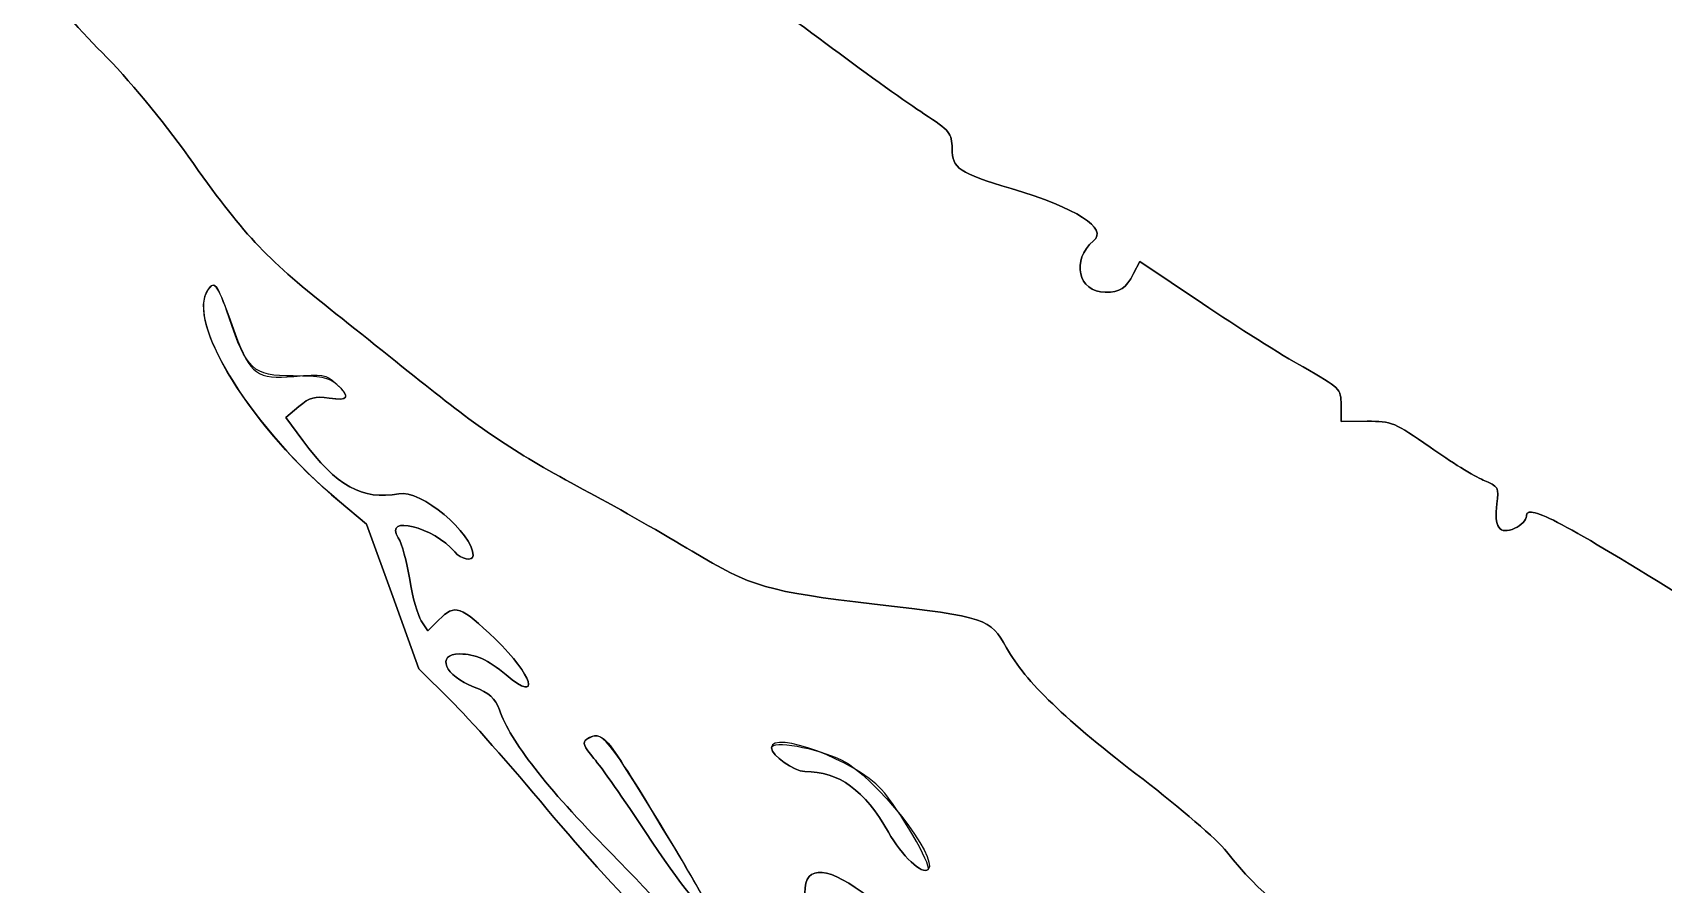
# Model space of a CAD drawing. Extents: x 0 to 106, y 0 to 59.
# Drawn here: x 41.52 to 57.43, y 13.43 to 21.74 of the extents above; entities that cross this region are included whole.
import ezdxf

# ---------------------------------------------------------------- set-up
doc = ezdxf.new("R2010")
doc.units = 0
doc.layers.get('0').update_dxf_attribs({"linetype": 'CONTINUOUS'})

msp = doc.modelspace()

# ---------------------------------------------------------------- linework, layer by layer
at = {"color": 7}
for p, q in [((52.321295, 19.50764), (52.259647, 19.390695)), ((52.259647, 19.390695), (52.321295, 19.50764)), ((52.931159, 19.097537), (52.321295, 19.50764)), ((52.321295, 19.50764), (52.931159, 19.097537)), ((43.992486, 17.985494), (44.118427, 18.093973)), ((44.118427, 18.093973), (43.992486, 17.985494)), ((44.156263, 17.762451), (43.992486, 17.985494)), ((43.992486, 17.985494), (44.156263, 17.762451)), ((54.283708, 17.947923), (54.283708, 18.109584)), ((54.283708, 18.109584), (54.283708, 17.947923)), ((54.537178, 17.949511), (54.283708, 17.947923)), ((54.283708, 17.947923), (54.537178, 17.949511)), ((44.515302, 17.165551), (44.779091, 16.945683)), ((44.779091, 16.945683), (44.515302, 17.165551)), ((44.779091, 16.945683), (45.033355, 16.239775)), ((45.033355, 16.239775), (44.779091, 16.945683)), ((45.033355, 16.239775), (45.28762, 15.533868)), ((45.28762, 15.533868), (45.033355, 16.239775)), ((45.375726, 15.904019), (45.311961, 16.001651)), ((45.311961, 16.001651), (45.375726, 15.904019)), ((45.48394, 16.012498), (45.375726, 15.904019)), ((45.375726, 15.904019), (45.48394, 16.012498)), ((45.28762, 15.533868), (45.600092, 15.226422)), ((45.600092, 15.226422), (45.28762, 15.533868))]:
    msp.add_line(p, q, dxfattribs=at)
for points in [[(41.521016, 22.329683), (41.661245, 22.129658), (41.966044, 21.776704), (42.198084, 21.545988)], [(42.198084, 21.545988), (41.966044, 21.776704), (41.661245, 22.129658), (41.521016, 22.329683)], [(49.32304, 21.586734), (48.983316, 21.840204), (48.506802, 22.18231), (48.264444, 22.346616)], [(48.264444, 22.346616), (48.506802, 22.18231), (48.983316, 21.840204), (49.32304, 21.586734)], [(42.198084, 21.545988), (42.448908, 21.296222), (42.789691, 20.886383), (43.038929, 20.534223)], [(43.038929, 20.534223), (42.789691, 20.886383), (42.448908, 21.296222), (42.198084, 21.545988)], [(50.214156, 20.949618), (50.063873, 21.04672), (49.663029, 21.333263), (49.32304, 21.586734)], [(49.32304, 21.586734), (49.663029, 21.333263), (50.063873, 21.04672), (50.214156, 20.949618)], [(50.489322, 20.6091), (50.48747, 20.761235), (50.467362, 20.786106), (50.214156, 20.949618)], [(50.214156, 20.949618), (50.467362, 20.786106), (50.48747, 20.761235), (50.489322, 20.6091)], [(43.038929, 20.534223), (43.580795, 19.768784), (43.777115, 19.557382), (44.423492, 19.043033)], [(44.423492, 19.043033), (43.777115, 19.557382), (43.580795, 19.768784), (43.038929, 20.534223)], [(51.064526, 20.220162), (50.554145, 20.373356), (50.491703, 20.415425), (50.489322, 20.6091)], [(50.489322, 20.6091), (50.491703, 20.415425), (50.554145, 20.373356), (51.064526, 20.220162)], [(51.868594, 19.708194), (52.015966, 19.830432), (51.70561, 20.028075), (51.064526, 20.220162)], [(51.064526, 20.220162), (51.70561, 20.028075), (52.015966, 19.830432), (51.868594, 19.708194)], [(51.982629, 19.208397), (51.720163, 19.207074), (51.647402, 19.524838), (51.868594, 19.708194)], [(51.868594, 19.708194), (51.647402, 19.524838), (51.720163, 19.207074), (51.982629, 19.208397)], [(43.435009, 18.967097), (43.328647, 19.286978), (43.284197, 19.33672), (43.217522, 19.211837)], [(43.234455, 19.232474), (43.304305, 19.32693), (43.305628, 19.324549), (43.497451, 18.802527)], [(52.259647, 19.390695), (52.182125, 19.243322), (52.130266, 19.209191), (51.982629, 19.208397)], [(51.982629, 19.208397), (52.130266, 19.209191), (52.182125, 19.243322), (52.259647, 19.390695)], [(44.515302, 17.165551), (43.65382, 17.88363), (43.007972, 18.925822), (43.234455, 19.232474)], [(43.217522, 19.211837), (43.037341, 18.875287), (43.680278, 17.861405), (44.515302, 17.165551)], [(53.912498, 18.479471), (53.708239, 18.594035), (53.266915, 18.872112), (52.931159, 19.097537)], [(52.931159, 19.097537), (53.266915, 18.872112), (53.708239, 18.594035), (53.912498, 18.479471)], [(44.061277, 18.391894), (43.670488, 18.391894), (43.607253, 18.450102), (43.435009, 18.967097)], [(44.423492, 19.043033), (44.716914, 18.809406), (45.155593, 18.459892), (45.397951, 18.266217)], [(45.397951, 18.266217), (45.155593, 18.459892), (44.716914, 18.809406), (44.423492, 19.043033)], [(43.497451, 18.802527), (43.643236, 18.404858), (43.712822, 18.354323), (44.067892, 18.387396)], [(54.283708, 18.109584), (54.283708, 18.266217), (54.272595, 18.277329), (53.912498, 18.479471)], [(53.912498, 18.479471), (54.272595, 18.277329), (54.283708, 18.266217), (54.283708, 18.109584)], [(44.488579, 18.308021), (44.413967, 18.37496), (44.327448, 18.391894), (44.061277, 18.391894)], [(44.067892, 18.387396), (44.346233, 18.413325), (44.385921, 18.40671), (44.479054, 18.319133)], [(44.479054, 18.319133), (44.624839, 18.182079), (44.607641, 18.144244), (44.413437, 18.175465)], [(44.413437, 18.175465), (44.603673, 18.145038), (44.626162, 18.184725), (44.488579, 18.308021)], [(44.118427, 18.093973), (44.222408, 18.183138), (44.274531, 18.19769), (44.413437, 18.175465)], [(44.413437, 18.175465), (44.274531, 18.19769), (44.222408, 18.183138), (44.118427, 18.093973)], [(45.397951, 18.266217), (45.942992, 17.830978), (46.287214, 17.606347), (46.952641, 17.251012)], [(46.952641, 17.251012), (46.287214, 17.606347), (45.942992, 17.830978), (45.397951, 18.266217)], [(55.151804, 17.696305), (54.811815, 17.936282), (54.775832, 17.950834), (54.537178, 17.949511)], [(54.537178, 17.949511), (54.775832, 17.950834), (54.811815, 17.936282), (55.151804, 17.696305)], [(45.092622, 17.243074), (44.737022, 17.176399), (44.482758, 17.317422), (44.156263, 17.762451)], [(44.156263, 17.762451), (44.482758, 17.317422), (44.737022, 17.176399), (45.092622, 17.243074)], [(55.670387, 17.375895), (55.583604, 17.412143), (55.350506, 17.55634), (55.151804, 17.696305)], [(55.151804, 17.696305), (55.350506, 17.55634), (55.583604, 17.412143), (55.670387, 17.375895)], [(55.803737, 17.145443), (55.826491, 17.301018), (55.819083, 17.313718), (55.670387, 17.375895)], [(55.670387, 17.375895), (55.819083, 17.313718), (55.826491, 17.301018), (55.803737, 17.145443)], [(45.816786, 16.639031), (45.815728, 16.860487), (45.308257, 17.283555), (45.092622, 17.243074)], [(45.092622, 17.243074), (45.308257, 17.283555), (45.815728, 16.860487), (45.816786, 16.639031)], [(46.952641, 17.251012), (47.237597, 17.099141), (47.688975, 16.842495), (47.955675, 16.6811)], [(47.955675, 16.6811), (47.688975, 16.842495), (47.237597, 17.099141), (46.952641, 17.251012)], [(45.087595, 16.812862), (44.937841, 17.04252), (45.437109, 16.917372), (45.638457, 16.67475)], [(45.638457, 16.67475), (45.437109, 16.917372), (44.937841, 17.04252), (45.087595, 16.812862)], [(55.978097, 16.905202), (55.829931, 16.837733), (55.770929, 16.91896), (55.803737, 17.145443)], [(55.803737, 17.145443), (55.770929, 16.91896), (55.829931, 16.837733), (55.978097, 16.905202)], [(56.091603, 17.023999), (56.091603, 16.987222), (56.040539, 16.933777), (55.978097, 16.905202)], [(55.978097, 16.905202), (56.040539, 16.933777), (56.091603, 16.987222), (56.091603, 17.023999)], [(57.590995, 16.253269), (56.400372, 16.991985), (56.091603, 17.150735), (56.091603, 17.023999)], [(56.091603, 17.023999), (56.091603, 17.150735), (56.400372, 16.991985), (57.590995, 16.253269)], [(45.199514, 16.407521), (45.172791, 16.577383), (45.122255, 16.759681), (45.087595, 16.812862)], [(45.087595, 16.812862), (45.122255, 16.759681), (45.172791, 16.577383), (45.199514, 16.407521)], [(45.638457, 16.67475), (45.69693, 16.604106), (45.81705, 16.580029), (45.816786, 16.639031)], [(45.816786, 16.639031), (45.81705, 16.580029), (45.69693, 16.604106), (45.638457, 16.67475)], [(47.955675, 16.6811), (48.527704, 16.334761), (48.693862, 16.286607), (49.733144, 16.165692)], [(49.733144, 16.165692), (48.693862, 16.286607), (48.527704, 16.334761), (47.955675, 16.6811)], [(45.311961, 16.001651), (45.277036, 16.055096), (45.226501, 16.237923), (45.199514, 16.407521)], [(45.199514, 16.407521), (45.226501, 16.237923), (45.277036, 16.055096), (45.311961, 16.001651)], [(46.035861, 15.822792), (45.692696, 16.152727), (45.641632, 16.17019), (45.48394, 16.012498)], [(45.48394, 16.012498), (45.641632, 16.17019), (45.692696, 16.152727), (46.035861, 15.822792)], [(49.733144, 16.165692), (50.832486, 16.037634), (50.856563, 16.029696), (51.02087, 15.738655)], [(51.02087, 15.738655), (50.856563, 16.029696), (50.832486, 16.037634), (49.733144, 16.165692)], [(46.140106, 15.47513), (46.485916, 15.187264), (46.400456, 15.47222), (46.035861, 15.822792)], [(46.035861, 15.822792), (46.400456, 15.47222), (46.485916, 15.187264), (46.140106, 15.47513)], [(45.828163, 15.355803), (45.542413, 15.464812), (45.449015, 15.679918), (45.687669, 15.679918)], [(45.687669, 15.679918), (45.449015, 15.679918), (45.542413, 15.464812), (45.828163, 15.355803)], [(45.687669, 15.679918), (45.839805, 15.679918), (45.958073, 15.626472), (46.140106, 15.47513)], [(46.140106, 15.47513), (45.958073, 15.626472), (45.839805, 15.679918), (45.687669, 15.679918)], [(51.02087, 15.738655), (51.20793, 15.407132), (51.589988, 15.039362), (52.351722, 14.45675)], [(52.351722, 14.45675), (51.589988, 15.039362), (51.20793, 15.407132), (51.02087, 15.738655)], [(46.073696, 15.134083), (46.032156, 15.248912), (45.976594, 15.299183), (45.828163, 15.355803)], [(45.828163, 15.355803), (45.976594, 15.299183), (46.032156, 15.248912), (46.073696, 15.134083)], [(45.600092, 15.226422), (45.771807, 15.057354), (46.194875, 14.579252), (46.540156, 14.163857)], [(46.540156, 14.163857), (46.194875, 14.579252), (45.771807, 15.057354), (45.600092, 15.226422)], [(47.159809, 13.73973), (46.515814, 14.396954), (46.187996, 14.818171), (46.073696, 15.134083)], [(46.073696, 15.134083), (46.187996, 14.818171), (46.515814, 14.396954), (47.159809, 13.73973)], [(46.926447, 14.847539), (46.88041, 14.818171), (46.895491, 14.777425), (46.995768, 14.660744)], [(46.995768, 14.660744), (46.895491, 14.777425), (46.88041, 14.818171), (46.926447, 14.847539)], [(47.78449, 13.783916), (47.096839, 14.920829), (47.078318, 14.943848), (46.926447, 14.847539)], [(46.926447, 14.847539), (47.041276, 14.9203), (47.098691, 14.883523), (47.260615, 14.632698)], [(49.798231, 14.361765), (49.550582, 14.636138), (48.727464, 14.944641), (48.727464, 14.763402)], [(48.727464, 14.763402), (48.727464, 14.842248), (49.16429, 14.766312), (49.41538, 14.643546)], [(46.995768, 14.660744), (47.066147, 14.578723), (47.293953, 14.25355), (47.501651, 13.938167)], [(47.501651, 13.938167), (47.293953, 14.25355), (47.066147, 14.578723), (46.995768, 14.660744)], [(48.727464, 14.763402), (48.727464, 14.690112), (48.949184, 14.533479), (49.052901, 14.533215)], [(49.052901, 14.533215), (48.949184, 14.533479), (48.727464, 14.690112), (48.727464, 14.763402)], [(49.41538, 14.643546), (49.738171, 14.48559), (50.366291, 13.688137), (50.255166, 13.577012)], [(47.260615, 14.632698), (47.592667, 14.118878), (48.144058, 13.188075), (48.127125, 13.170083)], [(49.052901, 14.533215), (49.388392, 14.532421), (49.636307, 14.35224), (49.868346, 13.941342)], [(49.868346, 13.941342), (49.636307, 14.35224), (49.388392, 14.532421), (49.052901, 14.533215)], [(50.255166, 13.577012), (50.29406, 13.61617), (49.971798, 14.169678), (49.798231, 14.361765)], [(52.351722, 14.45675), (52.707851, 14.184494), (53.074828, 13.866995), (53.167432, 13.751372)], [(53.167432, 13.751372), (53.074828, 13.866995), (52.707851, 14.184494), (52.351722, 14.45675)], [(46.540156, 14.163857), (46.885172, 13.748726), (47.342107, 13.246018), (47.555361, 13.046787)], [(47.555361, 13.046787), (47.342107, 13.246018), (46.885172, 13.748726), (46.540156, 14.163857)], [(50.795709, 12.091907), (49.788442, 13.435989), (48.86928, 14.000344), (49.085445, 13.141773)], [(49.085445, 13.141773), (48.86928, 14.000344), (49.788442, 13.435989), (50.795709, 12.091907)], [(47.501651, 13.938167), (47.848784, 13.411383), (48.083204, 13.123516), (48.127125, 13.170083)], [(48.127125, 13.170083), (48.083204, 13.123516), (47.848784, 13.411383), (47.501651, 13.938167)], [(49.868346, 13.941342), (49.998521, 13.710361), (50.199339, 13.521449), (50.255166, 13.577012)], [(50.255166, 13.577012), (50.199339, 13.521449), (49.998521, 13.710361), (49.868346, 13.941342)], [(48.444625, 11.843464), (48.270793, 12.527146), (48.098285, 12.78141), (47.159809, 13.73973)], [(47.159809, 13.73973), (48.098285, 12.78141), (48.270793, 12.527146), (48.444625, 11.843464)], [(48.127125, 13.170083), (48.136914, 13.180137), (47.982663, 13.456362), (47.78449, 13.783916)], [(53.167432, 13.751372), (53.515094, 13.316927), (53.737079, 13.143095), (54.336095, 12.836179)], [(54.336095, 12.836179), (53.737079, 13.143095), (53.515094, 13.316927), (53.167432, 13.751372)]]:
    msp.add_open_spline(points, degree=3, dxfattribs=at)

doc.saveas('drawing.dxf')
